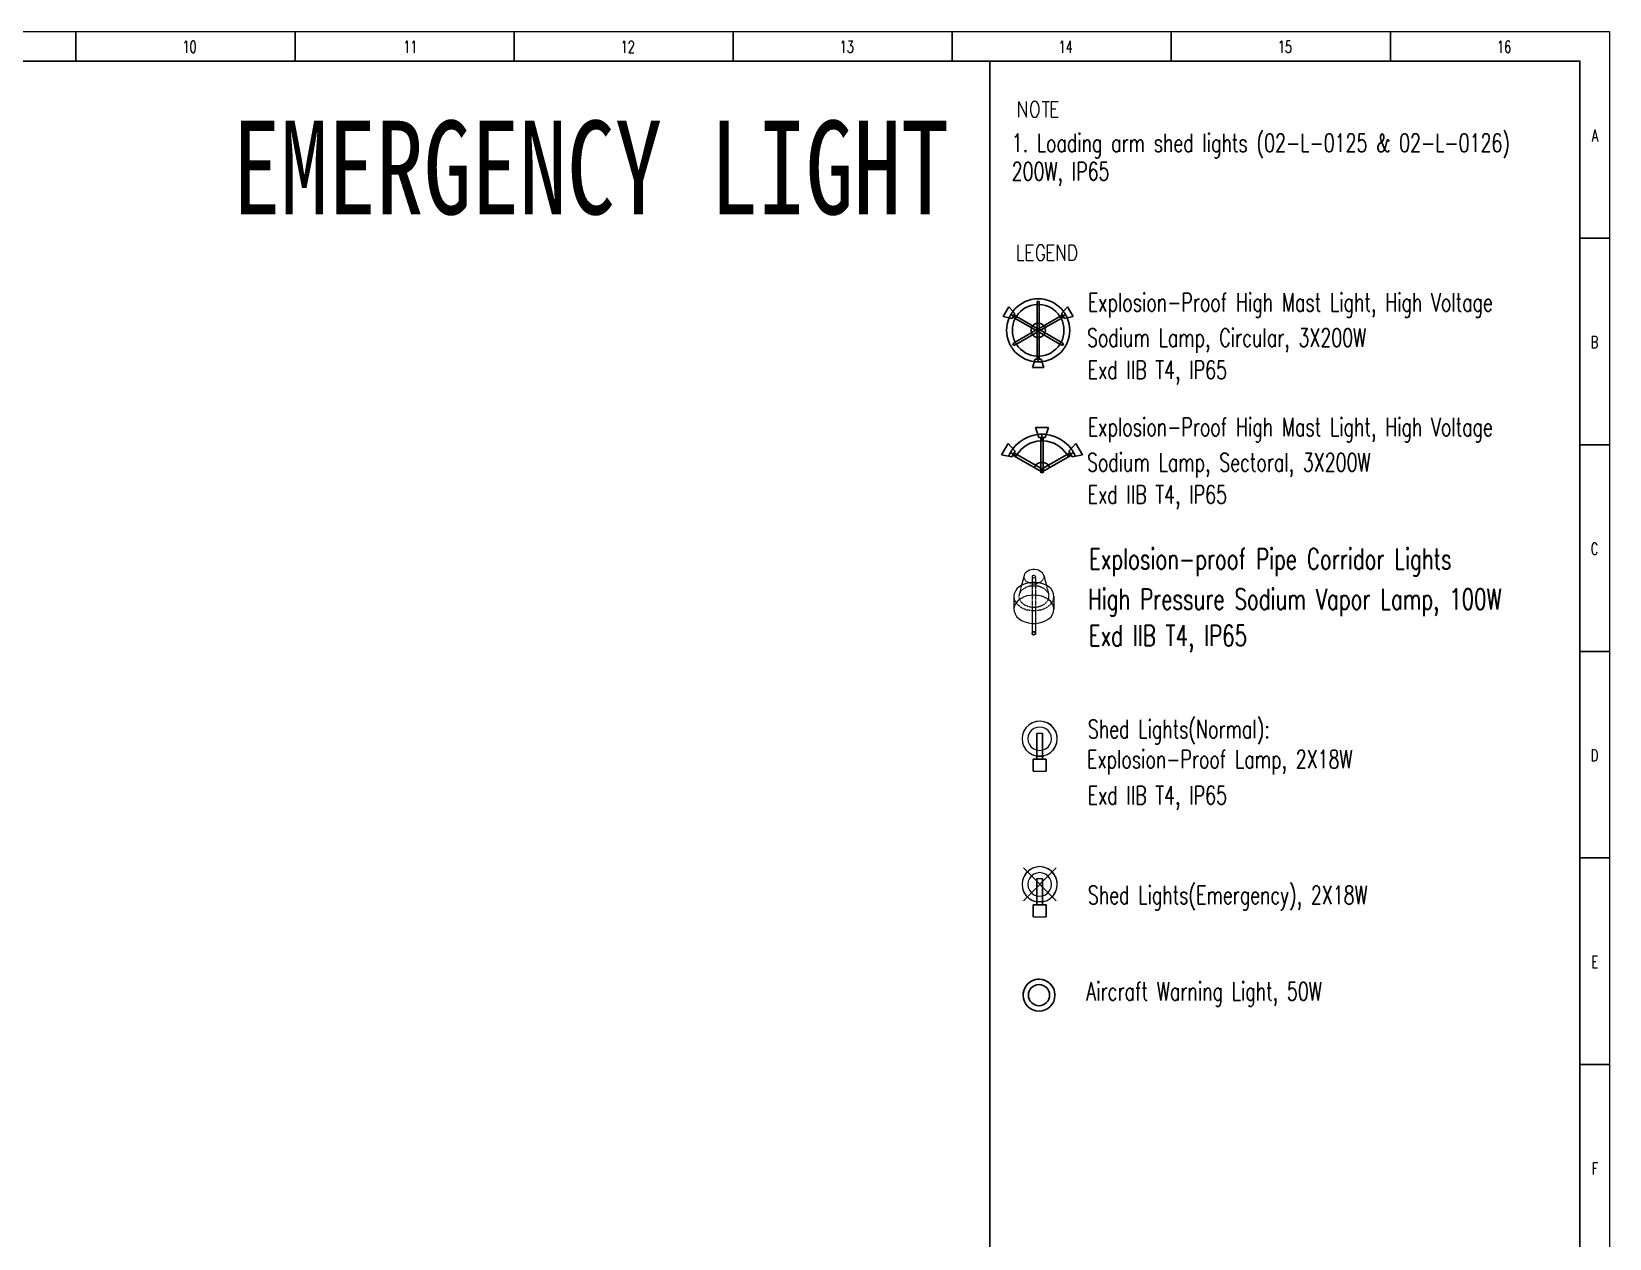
# Model space of a CAD drawing. Header units: millimetres. Extents: x -10610309 to -7681154, y 4147866 to 4574587.
# Drawn here: x -7948563 to -7681154, y 4370126 to 4574587 of the extents above; entities that cross this region are included whole.
import ezdxf
from ezdxf.enums import TextEntityAlignment as Align

# ---------------------------------------------------------------- set-up
doc = ezdxf.new("R2010")
doc.units = ezdxf.units.MM
for name, color, linetype in [('Layer 1', 7, 'Continuous'), ('LGT1', 7, 'Continuous'), ('TEG BORDER', 7, 'Continuous'), ('照明平面设备层', 1, 'Continuous')]:
    doc.layers.add(name, color=color, linetype=linetype)
doc.styles.add('HZTXT', font='simplexs.shx', dxfattribs={"width": 0.7, "bigfont": 'hztxt.shx'})
doc.styles.get("Standard").update_dxf_attribs({"font": 'romanc.SHX', "width": 0.75, "bigfont": 'hztxt.shx'})
doc.styles.add('TEG BORDER', font='txt_qlt.shx', dxfattribs={"width": 0.7, "bigfont": 'hztxt.shx'})

# ---------------------------------------------------------------- blocks, each defined once
blk = doc.blocks.new('TEG BORDER A2')
for p, q in [((334.12, 420), (334.12, 415)), ((371.25, 420), (371.25, 415)), ((408.37, 420), (408.37, 415)), ((445.5, 420), (445.5, 415)), ((482.62, 420), (482.62, 415)), ((519.75, 420), (519.75, 415)), ((556.87, 420), (556.87, 415)), ((594, 385), (589, 385)), ((594, 350), (589, 350)), ((594, 315), (589, 315)), ((594, 280), (589, 280)), ((594, 245), (589, 245))]:
    blk.add_line(p, q)
at = {"linetype": 'Continuous'}
blk.add_line((489, 415), (5, 415), dxfattribs=at)
at = {"color": 5, "lineweight": 15}
blk.add_lwpolyline([(0, 420), (594, 420), (594, 0), (0, 0)], close=True, dxfattribs=at)
blk.add_lwpolyline([(5, 415), (589, 415), (589, 5), (5, 5)], close=True)
at = {"layer": 'TEG BORDER'}
blk.add_line((489, 116), (489, 415), dxfattribs=at)
at = {"char_height": 2, "width": 2, "style": 'TEG BORDER'}
for s, insert, attachment_point in [('\\pi2.2204e-016;10', (352.17, 418.41), 1), ('\\pi0.3;11', (389.3, 418.41), 1), ('\\pi2.2204e-016;12', (426.42, 418.41), 1), ('\\pi2.2204e-016;13', (463.55, 418.41), 1), ('\\pi-0.033333;14', (500.67, 418.41), 1), ('\\pi2.2204e-016;15', (537.8, 418.41), 1), ('\\pi0.033333;16', (574.92, 418.41), 1), ('A', (592.09, 403.39), 3), ('B', (592.09, 368.39), 3), ('C', (592.09, 333.39), 3), ('D', (592.09, 298.39), 3), ('E', (592.09, 263.39), 3), ('F', (592.09, 228.39), 3)]:
    blk.add_mtext(s, dxfattribs=dict(at, insert=insert, attachment_point=attachment_point))

msp = doc.modelspace()

# ---------------------------------------------------------------- linework, layer by layer
at = {"layer": 'Layer 1', "color": 0, "lineweight": 5}
for points in [[(-7781228, 4560063), (-7781228, 4562766), (-7779963, 4560063), (-7779963, 4562766)], [(-7778743, 4562766), (-7778917, 4562635), (-7779091, 4562374), (-7779179, 4562112), (-7779266, 4561720), (-7779266, 4561110), (-7779179, 4560717), (-7779091, 4560456), (-7778917, 4560194), (-7778743, 4560063), (-7778350, 4560063), (-7778176, 4560194), (-7778002, 4560456), (-7777915, 4560717), (-7777828, 4561110), (-7777828, 4561720), (-7777915, 4562112), (-7778002, 4562374), (-7778176, 4562635), (-7778350, 4562766), (-7778743, 4562766)], [(-7777304, 4562766), (-7776040, 4562766)], [(-7776694, 4562766), (-7776694, 4560063)], [(-7775692, 4560063), (-7775692, 4562766), (-7774558, 4562766)], [(-7775692, 4561502), (-7774994, 4561502)], [(-7775692, 4560063), (-7774558, 4560063)], [(-7781438, 4538446), (-7781438, 4535787), (-7780392, 4535787)], [(-7779956, 4535787), (-7779956, 4538446), (-7778779, 4538446)], [(-7776905, 4537793), (-7776992, 4538054), (-7777166, 4538316), (-7777341, 4538446), (-7777733, 4538446), (-7777907, 4538316), (-7778082, 4538054), (-7778169, 4537793), (-7778256, 4537400), (-7778256, 4536790), (-7778169, 4536397), (-7778082, 4536136), (-7777907, 4535918), (-7777733, 4535787), (-7777341, 4535787), (-7777166, 4535918), (-7776992, 4536136), (-7776905, 4536397), (-7776905, 4536790), (-7777341, 4536790)], [(-7776382, 4535787), (-7776382, 4538446), (-7775248, 4538446)], [(-7774681, 4535787), (-7774681, 4538446), (-7773461, 4535787), (-7773461, 4538446)], [(-7772720, 4535787), (-7772720, 4538446), (-7772110, 4538446), (-7771848, 4538316), (-7771674, 4538054), (-7771587, 4537793), (-7771499, 4537400), (-7771499, 4536790), (-7771587, 4536397), (-7771674, 4536136), (-7771848, 4535918), (-7772110, 4535787), (-7772720, 4535787)], [(-7779956, 4537182), (-7779215, 4537182)], [(-7779956, 4535787), (-7778779, 4535787)], [(-7776382, 4537182), (-7775684, 4537182)], [(-7776382, 4535787), (-7775248, 4535787)]]:
    msp.add_lwpolyline(points, dxfattribs=at)
at = {"layer": 'Layer 1', "color": 1, "lineweight": 5}
for points in [[(-7780347, 4482435), (-7780793, 4480751), (-7780843, 4480602)], [(-7780347, 4482435), (-7780397, 4482286)], [(-7780397, 4482236), (-7780347, 4482088)], [(-7777030, 4482435), (-7777129, 4482682), (-7777228, 4482880), (-7777426, 4483029), (-7777673, 4483177), (-7777921, 4483326), (-7778218, 4483376), (-7778515, 4483425), (-7778862, 4483425), (-7779159, 4483376), (-7779456, 4483326), (-7779704, 4483177), (-7779951, 4483029), (-7780149, 4482880), (-7780298, 4482682), (-7780347, 4482435)], [(-7780347, 4481989), (-7780298, 4481890)], [(-7780248, 4481840), (-7780248, 4481742), (-7780199, 4481692)], [(-7778862, 4482385), (-7778911, 4482385), (-7778961, 4482336), (-7778961, 4482286)], [(-7778961, 4482236), (-7778961, 4482138)], [(-7778961, 4482187), (-7778961, 4482138), (-7778911, 4482138), (-7778862, 4482088)], [(-7778961, 4482039), (-7778961, 4481890)], [(-7778961, 4481840), (-7778961, 4481692)], [(-7778664, 4482435), (-7778813, 4482435)], [(-7778813, 4482039), (-7778664, 4482039)], [(-7778515, 4482385), (-7778565, 4482435), (-7778614, 4482435)], [(-7778614, 4482039), (-7778565, 4482039), (-7778515, 4482088)], [(-7778416, 4482236), (-7778416, 4482336), (-7778466, 4482336)], [(-7778466, 4482138), (-7778416, 4482187), (-7778416, 4482236)], [(-7778416, 4482236), (-7778416, 4482138)], [(-7778416, 4482039), (-7778416, 4481890)], [(-7778416, 4481840), (-7778416, 4481692)], [(-7777179, 4481692), (-7777129, 4481791)], [(-7777079, 4481890), (-7777030, 4481989)], [(-7777030, 4482385), (-7777030, 4482435)], [(-7777030, 4482435), (-7776584, 4480751), (-7776535, 4480602)], [(-7777030, 4482088), (-7776980, 4482236)], [(-7776980, 4482236), (-7776980, 4482286)], [(-7775297, 4478721), (-7775297, 4478870), (-7775346, 4479315), (-7775545, 4479761), (-7775792, 4480157), (-7776188, 4480504), (-7776634, 4480801), (-7777179, 4481048), (-7777773, 4481197), (-7778367, 4481246), (-7779010, 4481246), (-7779605, 4481197), (-7780199, 4481048), (-7780744, 4480801), (-7781189, 4480504), (-7781585, 4480157), (-7781833, 4479761), (-7782031, 4479315), (-7782081, 4478870)], [(-7775297, 4476740), (-7775346, 4477186), (-7775545, 4477632), (-7775842, 4478028), (-7776238, 4478374), (-7776733, 4478671), (-7777327, 4478919), (-7777971, 4479067), (-7778614, 4479117), (-7779258, 4479067), (-7779902, 4478968), (-7780447, 4478770), (-7780991, 4478473), (-7781437, 4478127), (-7781734, 4477730), (-7781982, 4477285), (-7782081, 4476839), (-7782031, 4476394), (-7781882, 4475948), (-7781635, 4475502), (-7781239, 4475156), (-7780793, 4474809), (-7780248, 4474561), (-7779605, 4474413), (-7778961, 4474314)], [(-7781140, 4479315), (-7781189, 4479216)], [(-7781189, 4479266), (-7781189, 4479117)], [(-7781090, 4479563), (-7781140, 4479414)], [(-7781090, 4479464), (-7781140, 4479364), (-7781140, 4479315)], [(-7781041, 4479761), (-7781090, 4479612)], [(-7780991, 4479959), (-7781041, 4479810)], [(-7780991, 4479612), (-7781041, 4479513)], [(-7780942, 4480157), (-7780991, 4480008)], [(-7780892, 4480355), (-7780942, 4480206)], [(-7780892, 4479810), (-7780942, 4479711)], [(-7780843, 4480553), (-7780892, 4480404)], [(-7780744, 4479959), (-7780843, 4479860)], [(-7780546, 4480058), (-7780694, 4480008)], [(-7780397, 4480206), (-7780496, 4480108)], [(-7780199, 4480305), (-7780347, 4480256)], [(-7780149, 4481642), (-7780100, 4481543), (-7780050, 4481543)], [(-7780050, 4480404), (-7780149, 4480355)], [(-7780001, 4481494), (-7779902, 4481395)], [(-7779852, 4480454), (-7779951, 4480454)], [(-7779852, 4481345), (-7779704, 4481296)], [(-7779654, 4480553), (-7779753, 4480504)], [(-7779654, 4481246), (-7779605, 4481246), (-7779555, 4481197)], [(-7779456, 4480602), (-7779506, 4480602), (-7779555, 4480553)], [(-7779456, 4481197), (-7779357, 4481147)], [(-7779209, 4480652), (-7779357, 4480602)], [(-7779258, 4481098), (-7779159, 4481098)], [(-7779010, 4480652), (-7779159, 4480652)], [(-7779060, 4481048), (-7778911, 4481048)], [(-7778961, 4481642), (-7778961, 4481494)], [(-7778961, 4481444), (-7778961, 4481296)], [(-7778961, 4481197), (-7778961, 4481098)], [(-7778961, 4480998), (-7778961, 4480850)], [(-7778961, 4480801), (-7778961, 4480652)], [(-7778813, 4480652), (-7778961, 4480652)], [(-7778961, 4480602), (-7778961, 4480454)], [(-7778961, 4480404), (-7778961, 4480256)], [(-7778961, 4480157), (-7778961, 4480058)], [(-7778961, 4479959), (-7778961, 4479810)], [(-7778961, 4479761), (-7778961, 4479612)], [(-7778961, 4479563), (-7778961, 4479414)], [(-7778961, 4479315), (-7778961, 4479216)], [(-7778961, 4479117), (-7778961, 4478968)], [(-7778862, 4481048), (-7778713, 4481048)], [(-7778614, 4480652), (-7778763, 4480652)], [(-7778664, 4481048), (-7778515, 4481048)], [(-7778416, 4480652), (-7778515, 4480652)], [(-7778466, 4481048), (-7778317, 4481048)], [(-7778416, 4481642), (-7778416, 4481494)], [(-7778416, 4481444), (-7778416, 4481296)], [(-7778416, 4481197), (-7778416, 4481098)], [(-7778416, 4480998), (-7778416, 4480850)], [(-7778416, 4480801), (-7778416, 4480652)], [(-7778416, 4480602), (-7778416, 4480454)], [(-7778416, 4480404), (-7778416, 4480256)], [(-7778416, 4480157), (-7778416, 4480058)], [(-7778416, 4479959), (-7778416, 4479810)], [(-7778416, 4479761), (-7778416, 4479612)], [(-7778416, 4479563), (-7778416, 4479414)], [(-7778416, 4479315), (-7778416, 4479216)], [(-7778416, 4479117), (-7778416, 4478968)], [(-7778169, 4480652), (-7778317, 4480652)], [(-7778268, 4481098), (-7778119, 4481098)], [(-7777971, 4480602), (-7778070, 4480602), (-7778119, 4480652)], [(-7778020, 4481147), (-7777921, 4481197)], [(-7777773, 4480553), (-7777921, 4480602)], [(-7777822, 4481197), (-7777723, 4481246)], [(-7777575, 4480504), (-7777624, 4480504), (-7777723, 4480553)], [(-7777673, 4481296), (-7777525, 4481345)], [(-7777376, 4480404), (-7777525, 4480454)], [(-7777476, 4481395), (-7777376, 4481494)], [(-7777327, 4481543), (-7777277, 4481593), (-7777228, 4481642)], [(-7777179, 4480355), (-7777228, 4480355), (-7777327, 4480404)], [(-7777030, 4480206), (-7777129, 4480305)], [(-7776832, 4480108), (-7776980, 4480206)], [(-7776683, 4479959), (-7776782, 4480058)], [(-7776535, 4479810), (-7776535, 4479860), (-7776634, 4479909)], [(-7776535, 4480553), (-7776485, 4480404)], [(-7776485, 4480355), (-7776435, 4480206)], [(-7776435, 4479662), (-7776485, 4479761)], [(-7776435, 4480157), (-7776386, 4480008)], [(-7776386, 4479959), (-7776337, 4479810)], [(-7776287, 4479513), (-7776337, 4479563), (-7776386, 4479612)], [(-7776337, 4479761), (-7776287, 4479612)], [(-7776287, 4479563), (-7776238, 4479414)], [(-7776238, 4479315), (-7776287, 4479414)], [(-7776238, 4479315), (-7776188, 4479216)], [(-7776188, 4479117), (-7776188, 4479216)], [(-7782081, 4478870), (-7782081, 4478721)], [(-7782081, 4478870), (-7782081, 4476740)], [(-7782031, 4478671), (-7782031, 4478523)], [(-7782031, 4478424), (-7781982, 4478325)], [(-7781932, 4478226), (-7781882, 4478127)], [(-7781882, 4478077), (-7781833, 4478028), (-7781784, 4477929)], [(-7781784, 4477879), (-7781685, 4477780)], [(-7781635, 4477730), (-7781585, 4477632), (-7781536, 4477582)], [(-7781486, 4477533), (-7781387, 4477433)], [(-7781338, 4477433), (-7781239, 4477334)], [(-7781239, 4479067), (-7781239, 4478919)], [(-7781239, 4478820), (-7781239, 4478721)], [(-7781189, 4478622), (-7781189, 4478523)], [(-7781189, 4477285), (-7781090, 4477186)], [(-7781140, 4478424), (-7781140, 4478374), (-7781090, 4478325)], [(-7781041, 4478226), (-7780991, 4478127)], [(-7781041, 4477136), (-7780892, 4477087)], [(-7780942, 4478077), (-7780892, 4477978)], [(-7780843, 4477929), (-7780744, 4477830)], [(-7780843, 4477037), (-7780744, 4476988)], [(-7780694, 4477780), (-7780546, 4477681)], [(-7780694, 4476938), (-7780546, 4476889)], [(-7780496, 4477632), (-7780397, 4477533)], [(-7780496, 4476839), (-7780347, 4476790)], [(-7780347, 4477533), (-7780199, 4477433)], [(-7780298, 4476790), (-7780199, 4476740), (-7780149, 4476740)], [(-7780149, 4477433), (-7780050, 4477334)], [(-7780100, 4476691), (-7779951, 4476641)], [(-7779951, 4477334), (-7779852, 4477285)], [(-7779902, 4476641), (-7779753, 4476592)], [(-7779753, 4477236), (-7779654, 4477236)], [(-7779704, 4476592), (-7779605, 4476592), (-7779555, 4476542)], [(-7779555, 4477186), (-7779456, 4477186)], [(-7779506, 4476542), (-7779357, 4476542)], [(-7779357, 4477136), (-7779209, 4477136)], [(-7779258, 4476542), (-7779159, 4476493)], [(-7779159, 4477136), (-7779060, 4477087), (-7779010, 4477087)], [(-7779060, 4476493), (-7778911, 4476493)], [(-7778961, 4478919), (-7778961, 4478770)], [(-7778961, 4478721), (-7778961, 4478572)], [(-7778961, 4478523), (-7778961, 4478374)], [(-7778961, 4478275), (-7778961, 4478176)], [(-7778961, 4478077), (-7778961, 4477929)], [(-7778961, 4477879), (-7778961, 4477730)], [(-7778961, 4477681), (-7778961, 4477533)], [(-7778961, 4477483), (-7778961, 4477334)], [(-7778961, 4477236), (-7778961, 4477087)], [(-7778961, 4477087), (-7778813, 4477087)], [(-7778961, 4477037), (-7778961, 4476889)], [(-7778961, 4476839), (-7778961, 4472878)], [(-7778862, 4476493), (-7778713, 4476493)], [(-7778763, 4477087), (-7778614, 4477087)], [(-7778664, 4476493), (-7778515, 4476493)], [(-7778515, 4477087), (-7778416, 4477087)], [(-7778466, 4476493), (-7778317, 4476493)], [(-7778416, 4478919), (-7778416, 4478770)], [(-7778416, 4478721), (-7778416, 4478572)], [(-7778416, 4478523), (-7778416, 4478374)], [(-7778416, 4478275), (-7778416, 4478176)], [(-7778416, 4478077), (-7778416, 4477929)], [(-7778416, 4477879), (-7778416, 4477730)], [(-7778416, 4477681), (-7778416, 4477533)], [(-7778416, 4477483), (-7778416, 4477334)], [(-7778416, 4477236), (-7778416, 4477087)], [(-7778416, 4477037), (-7778416, 4476889)], [(-7778416, 4476839), (-7778416, 4472878)], [(-7778416, 4474314), (-7777773, 4474413), (-7777179, 4474561), (-7776683, 4474809), (-7776188, 4475106), (-7775792, 4475453), (-7775545, 4475849), (-7775346, 4476295), (-7775297, 4476740)], [(-7778317, 4477087), (-7778169, 4477136)], [(-7778218, 4476493), (-7778119, 4476542)], [(-7778119, 4477136), (-7777971, 4477136)], [(-7778020, 4476542), (-7777872, 4476542)], [(-7777921, 4477186), (-7777773, 4477186)], [(-7777822, 4476542), (-7777773, 4476592), (-7777673, 4476592)], [(-7777723, 4477236), (-7777575, 4477236)], [(-7777624, 4476592), (-7777476, 4476641)], [(-7777525, 4477285), (-7777376, 4477334)], [(-7777426, 4476641), (-7777277, 4476691)], [(-7777327, 4477384), (-7777228, 4477433), (-7777179, 4477433)], [(-7777228, 4476740), (-7777179, 4476740), (-7777079, 4476790)], [(-7777129, 4477433), (-7777030, 4477533)], [(-7777030, 4476790), (-7776881, 4476839)], [(-7776980, 4477582), (-7776832, 4477632)], [(-7776832, 4476889), (-7776683, 4476938)], [(-7776782, 4477681), (-7776683, 4477780)], [(-7776634, 4477830), (-7776535, 4477929)], [(-7776634, 4476988), (-7776535, 4477037)], [(-7776485, 4477978), (-7776435, 4478077)], [(-7776485, 4477087), (-7776337, 4477136)], [(-7776386, 4478127), (-7776337, 4478226), (-7776287, 4478275)], [(-7776287, 4478325), (-7776238, 4478473)], [(-7776287, 4477186), (-7776188, 4477285)], [(-7776139, 4478870), (-7776188, 4479018)], [(-7776188, 4478721), (-7776139, 4478870)], [(-7776188, 4478523), (-7776188, 4478671)], [(-7776139, 4477334), (-7776039, 4477433)], [(-7775990, 4477433), (-7775891, 4477533)], [(-7775842, 4477582), (-7775792, 4477632), (-7775742, 4477730)], [(-7775693, 4477780), (-7775594, 4477879)], [(-7775594, 4477929), (-7775545, 4478028), (-7775495, 4478077)], [(-7775495, 4478127), (-7775445, 4478226)], [(-7775396, 4478325), (-7775346, 4478424)], [(-7775346, 4478523), (-7775346, 4478671)], [(-7775297, 4478870), (-7775297, 4476740)], [(-7778961, 4474314), (-7778813, 4474314)], [(-7778763, 4474314), (-7778614, 4474314)], [(-7778565, 4474314), (-7778416, 4474314)], [(-7779010, 4472730), (-7779060, 4472680), (-7779060, 4472630)], [(-7779010, 4472730), (-7779060, 4472680), (-7779060, 4472630)], [(-7779060, 4472630), (-7779060, 4472581), (-7779010, 4472581)], [(-7779060, 4472630), (-7779060, 4472581), (-7779010, 4472581)], [(-7778862, 4472828), (-7778961, 4472828), (-7778961, 4472779)], [(-7778862, 4472828), (-7778961, 4472828), (-7778961, 4472779)], [(-7778862, 4472779), (-7778911, 4472779), (-7778961, 4472730), (-7778961, 4472680)], [(-7778961, 4472779), (-7778961, 4472630)], [(-7778961, 4472581), (-7778961, 4472531), (-7778911, 4472531), (-7778862, 4472482)], [(-7778961, 4472482), (-7778911, 4472432), (-7778862, 4472432)], [(-7778961, 4472482), (-7778911, 4472432), (-7778862, 4472432)], [(-7778664, 4472878), (-7778813, 4472878)], [(-7778664, 4472878), (-7778813, 4472878)], [(-7778664, 4472828), (-7778813, 4472828)], [(-7778813, 4472482), (-7778763, 4472432), (-7778664, 4472432)], [(-7778813, 4472383), (-7778664, 4472383)], [(-7778813, 4472383), (-7778664, 4472383)], [(-7778466, 4472828), (-7778515, 4472878), (-7778614, 4472878)], [(-7778466, 4472828), (-7778515, 4472878), (-7778614, 4472878)], [(-7778515, 4472779), (-7778565, 4472828), (-7778614, 4472828)], [(-7778614, 4472432), (-7778565, 4472432), (-7778515, 4472482)], [(-7778614, 4472383), (-7778565, 4472383), (-7778515, 4472432), (-7778466, 4472432)], [(-7778614, 4472383), (-7778565, 4472383), (-7778515, 4472432), (-7778466, 4472432)], [(-7778416, 4472630), (-7778416, 4472730), (-7778466, 4472730)], [(-7778466, 4472531), (-7778416, 4472581), (-7778416, 4472630)], [(-7778317, 4472680), (-7778367, 4472730), (-7778416, 4472779)], [(-7778416, 4472779), (-7778416, 4472630)], [(-7778317, 4472680), (-7778367, 4472730), (-7778416, 4472779)], [(-7778416, 4472482), (-7778367, 4472531), (-7778367, 4472581), (-7778317, 4472581)], [(-7778416, 4472482), (-7778367, 4472531), (-7778367, 4472581), (-7778317, 4472581)], [(-7774725, 4454576), (-7774769, 4455274), (-7774943, 4455927), (-7775292, 4456494), (-7775728, 4457017), (-7776295, 4457410), (-7776948, 4457671), (-7777602, 4457758), (-7778300, 4457715), (-7778954, 4457497), (-7779520, 4457148), (-7780000, 4456668), (-7780392, 4456102), (-7780610, 4455448), (-7780697, 4454794)], [(-7774725, 4454794), (-7774812, 4455448), (-7775030, 4456058), (-7775379, 4456625), (-7775859, 4457104), (-7776425, 4457453), (-7777036, 4457671), (-7777733, 4457758), (-7778387, 4457671), (-7778997, 4457453), (-7779564, 4457104), (-7780043, 4456625), (-7780392, 4456058), (-7780610, 4455448), (-7780697, 4454794), (-7780610, 4454097), (-7780392, 4453486), (-7780043, 4452919), (-7779564, 4452440), (-7778997, 4452091), (-7778387, 4451873), (-7777733, 4451786), (-7777036, 4451873), (-7776425, 4452091), (-7775859, 4452440), (-7775379, 4452919), (-7775030, 4453486), (-7774812, 4454097), (-7774725, 4454794)], [(-7775728, 4454794), (-7775771, 4455274), (-7775989, 4455797), (-7776295, 4456189), (-7776730, 4456494), (-7777210, 4456712), (-7777733, 4456756), (-7778213, 4456712), (-7778692, 4456494), (-7779128, 4456189), (-7779433, 4455797), (-7779651, 4455274), (-7779695, 4454794), (-7779651, 4454271), (-7779433, 4453791), (-7779128, 4453355), (-7778692, 4453050), (-7778213, 4452876), (-7777733, 4452789), (-7777210, 4452876), (-7776730, 4453050), (-7776295, 4453355), (-7775989, 4453791), (-7775771, 4454271), (-7775728, 4454794)], [(-7778213, 4455753), (-7778213, 4451307)], [(-7777210, 4451307), (-7778213, 4451307), (-7778213, 4455753)], [(-7777210, 4451307), (-7777210, 4455753), (-7777210, 4451612), (-7777210, 4451307), (-7778213, 4451307)], [(-7778213, 4455753), (-7777210, 4455753)], [(-7778213, 4455753), (-7777210, 4455753)], [(-7780697, 4454794), (-7780610, 4454097), (-7780392, 4453443), (-7780000, 4452832), (-7779477, 4452397), (-7778866, 4452048), (-7778213, 4451830)], [(-7776992, 4451873), (-7776425, 4452091), (-7775859, 4452440), (-7775423, 4452876), (-7775074, 4453399), (-7774856, 4453966), (-7774725, 4454576)], [(-7778823, 4449301), (-7778823, 4451307), (-7776600, 4451307), (-7776600, 4449301)], [(-7778823, 4451307), (-7778823, 4449301)], [(-7776600, 4451307), (-7778823, 4451307)], [(-7776992, 4451873), (-7777210, 4451830), (-7778213, 4451830)], [(-7776600, 4449301), (-7776600, 4451307)], [(-7778823, 4449301), (-7776600, 4449301)], [(-7778823, 4449301), (-7776600, 4449301)], [(-7774725, 4429888), (-7774769, 4430585), (-7774943, 4431239), (-7775292, 4431850), (-7775728, 4432329), (-7776295, 4432721), (-7776948, 4432983), (-7777602, 4433113), (-7778300, 4433027), (-7778954, 4432852), (-7779520, 4432460), (-7780000, 4432024), (-7780392, 4431414), (-7780610, 4430803), (-7780697, 4430106)], [(-7774725, 4430106), (-7774812, 4430760), (-7775030, 4431414), (-7775379, 4431980), (-7775859, 4432460), (-7776425, 4432808), (-7777036, 4433027), (-7777733, 4433113), (-7778387, 4433027), (-7778997, 4432808), (-7779564, 4432460), (-7780043, 4431980), (-7780392, 4431414), (-7780610, 4430760), (-7780697, 4430106), (-7780610, 4429452), (-7780392, 4428798), (-7780043, 4428231), (-7779564, 4427752), (-7778997, 4427403), (-7778387, 4427185), (-7777733, 4427142), (-7777036, 4427185), (-7776425, 4427403), (-7775859, 4427752), (-7775379, 4428231), (-7775030, 4428798), (-7774812, 4429452), (-7774725, 4430106)], [(-7780479, 4427316), (-7774943, 4432896)], [(-7780479, 4432896), (-7774943, 4427316)], [(-7775728, 4430106), (-7775771, 4430629), (-7775989, 4431108), (-7776295, 4431501), (-7776730, 4431850), (-7777210, 4432024), (-7777733, 4432111), (-7778213, 4432024), (-7778692, 4431850), (-7779128, 4431501), (-7779433, 4431108), (-7779651, 4430629), (-7779695, 4430106), (-7779651, 4429583), (-7779433, 4429103), (-7779128, 4428711), (-7778692, 4428362), (-7778213, 4428188), (-7777733, 4428101), (-7777210, 4428188), (-7776730, 4428362), (-7776295, 4428711), (-7775989, 4429103), (-7775771, 4429583), (-7775728, 4430106)], [(-7778213, 4431108), (-7778213, 4426618)], [(-7777210, 4426618), (-7778213, 4426618), (-7778213, 4431108)], [(-7777210, 4426618), (-7777210, 4431108), (-7777210, 4426923), (-7777210, 4426618), (-7778213, 4426618)], [(-7778213, 4431108), (-7777210, 4431108)], [(-7778213, 4431108), (-7777210, 4431108)], [(-7780697, 4430106), (-7780610, 4429408), (-7780392, 4428754), (-7780000, 4428188), (-7779477, 4427708), (-7778866, 4427359), (-7778213, 4427142)], [(-7776992, 4427229), (-7776425, 4427403), (-7775859, 4427752), (-7775423, 4428188), (-7775074, 4428711), (-7774856, 4429278), (-7774725, 4429888)], [(-7778823, 4424613), (-7778823, 4426618), (-7776600, 4426618), (-7776600, 4424613)], [(-7778823, 4426618), (-7778823, 4424613)], [(-7776600, 4426618), (-7778823, 4426618)], [(-7776992, 4427229), (-7777210, 4427142), (-7778213, 4427142)], [(-7776600, 4424613), (-7776600, 4426618)], [(-7778823, 4424613), (-7776600, 4424613)], [(-7778823, 4424613), (-7776600, 4424613)]]:
    msp.add_lwpolyline(points, dxfattribs=at)
at = {"layer": '照明平面设备层', "color": 1, "linetype": 'Continuous'}
for p, q in [((-7783927, 4526290), (-7782955, 4527974)), ((-7782955, 4527974), (-7783927, 4526290)), ((-7782955, 4527974), (-7783927, 4526290)), ((-7783927, 4526290), (-7782955, 4527974)), ((-7782955, 4527974), (-7781935, 4526824)), ((-7782955, 4527974), (-7781935, 4526824)), ((-7781935, 4526824), (-7782955, 4527974)), ((-7782955, 4527974), (-7781935, 4526824)), ((-7777775, 4528833), (-7778163, 4528833)), ((-7778163, 4528833), (-7777969, 4528833)), ((-7777775, 4528833), (-7778163, 4528833)), ((-7778163, 4528833), (-7777969, 4528833)), ((-7778163, 4528833), (-7778163, 4528343)), ((-7778163, 4528343), (-7778163, 4524310)), ((-7777969, 4528833), (-7777775, 4528833)), ((-7777969, 4528833), (-7777775, 4528833)), ((-7777775, 4528833), (-7777775, 4528343)), ((-7777775, 4528343), (-7777775, 4524310)), ((-7772983, 4527974), (-7774003, 4526824)), ((-7772983, 4527974), (-7774003, 4526824)), ((-7774003, 4526824), (-7772983, 4527974)), ((-7774003, 4526824), (-7772983, 4527974)), ((-7772983, 4527974), (-7772011, 4526290)), ((-7772011, 4526290), (-7772983, 4527974)), ((-7772011, 4526290), (-7772983, 4527974)), ((-7772983, 4527974), (-7772011, 4526290)), ((-7783927, 4526290), (-7782421, 4525982)), ((-7783927, 4526290), (-7782421, 4525982)), ((-7782421, 4525982), (-7783927, 4526290)), ((-7782421, 4525982), (-7783927, 4526290)), ((-7782178, 4526403), (-7782599, 4526646)), ((-7782599, 4526646), (-7782178, 4526403)), ((-7782178, 4526403), (-7782599, 4526646)), ((-7782599, 4526646), (-7782178, 4526403)), ((-7782421, 4525982), (-7781935, 4526824)), ((-7781935, 4526824), (-7782421, 4525982)), ((-7781935, 4526824), (-7782421, 4525982)), ((-7782421, 4525982), (-7781935, 4526824)), ((-7782081, 4526571), (-7782275, 4526235)), ((-7782081, 4526571), (-7782275, 4526235)), ((-7782275, 4526235), (-7781850, 4525990)), ((-7782178, 4526403), (-7781757, 4526160)), ((-7781792, 4526180), (-7782178, 4526403)), ((-7782178, 4526403), (-7781757, 4526160)), ((-7781792, 4526180), (-7782178, 4526403)), ((-7782081, 4526571), (-7781656, 4526326)), ((-7781850, 4525990), (-7778358, 4523973)), ((-7781757, 4526160), (-7781792, 4526180)), ((-7781757, 4526160), (-7781792, 4526180)), ((-7781656, 4526326), (-7778163, 4524310)), ((-7774282, 4526326), (-7777775, 4524310)), ((-7774088, 4525990), (-7777580, 4523973)), ((-7773857, 4526571), (-7774282, 4526326)), ((-7773760, 4526403), (-7774181, 4526160)), ((-7773760, 4526403), (-7774181, 4526160)), ((-7774181, 4526160), (-7774146, 4526180)), ((-7774181, 4526160), (-7774146, 4526180)), ((-7774146, 4526180), (-7773760, 4526403)), ((-7774146, 4526180), (-7773760, 4526403)), ((-7773663, 4526235), (-7774088, 4525990)), ((-7773517, 4525982), (-7774003, 4526824)), ((-7774003, 4526824), (-7773517, 4525982)), ((-7774003, 4526824), (-7773517, 4525982)), ((-7773517, 4525982), (-7774003, 4526824)), ((-7773857, 4526571), (-7773663, 4526235)), ((-7773857, 4526571), (-7773663, 4526235)), ((-7773760, 4526403), (-7773339, 4526646)), ((-7773339, 4526646), (-7773760, 4526403)), ((-7773760, 4526403), (-7773339, 4526646)), ((-7773339, 4526646), (-7773760, 4526403)), ((-7772011, 4526290), (-7773517, 4525982)), ((-7772011, 4526290), (-7773517, 4525982)), ((-7773517, 4525982), (-7772011, 4526290)), ((-7772011, 4526290), (-7773517, 4525982)), ((-7782275, 4521711), (-7781850, 4521957)), ((-7781850, 4521957), (-7778358, 4523973)), ((-7781656, 4521620), (-7778163, 4523636)), ((-7778358, 4523973), (-7778066, 4524141)), ((-7778358, 4523973), (-7778066, 4523805)), ((-7778163, 4524310), (-7777872, 4524141)), ((-7778163, 4524310), (-7778163, 4523973)), ((-7777775, 4523973), (-7778163, 4523973)), ((-7778163, 4523973), (-7777969, 4523973)), ((-7777969, 4523973), (-7778163, 4523973)), ((-7778163, 4523973), (-7777775, 4523973)), ((-7778163, 4523636), (-7778163, 4523973)), ((-7778163, 4523636), (-7777872, 4523805)), ((-7778163, 4519603), (-7778163, 4523636)), ((-7777775, 4524310), (-7778066, 4524141)), ((-7777969, 4523973), (-7778066, 4524141)), ((-7778066, 4524141), (-7777872, 4523805)), ((-7777872, 4523805), (-7778066, 4524141)), ((-7778066, 4524141), (-7777969, 4523973)), ((-7778066, 4523805), (-7777872, 4524141)), ((-7777872, 4524141), (-7778066, 4523805)), ((-7777969, 4523973), (-7778066, 4523805)), ((-7778066, 4523805), (-7777969, 4523973)), ((-7777775, 4523636), (-7778066, 4523805)), ((-7777872, 4524141), (-7777969, 4523973)), ((-7777969, 4523973), (-7777872, 4524141)), ((-7777872, 4523805), (-7777969, 4523973)), ((-7777969, 4523973), (-7777872, 4523805)), ((-7777969, 4523973), (-7777775, 4523973)), ((-7777775, 4523973), (-7777969, 4523973)), ((-7777580, 4523973), (-7777872, 4524141)), ((-7777580, 4523973), (-7777872, 4523805)), ((-7777775, 4524310), (-7777775, 4523973)), ((-7777775, 4523636), (-7777775, 4523973)), ((-7777775, 4519603), (-7777775, 4523636)), ((-7774282, 4521620), (-7777775, 4523636)), ((-7774088, 4521957), (-7777580, 4523973)), ((-7773663, 4521711), (-7774088, 4521957)), ((-7782081, 4521375), (-7782275, 4521711)), ((-7782081, 4521375), (-7782275, 4521711)), ((-7782081, 4521375), (-7781656, 4521620)), ((-7778163, 4519113), (-7778163, 4519603)), ((-7777969, 4519559), (-7777969, 4519599)), ((-7777969, 4519599), (-7777969, 4518627)), ((-7777969, 4519559), (-7777969, 4519599)), ((-7777969, 4519599), (-7777969, 4518627)), ((-7777969, 4519113), (-7777969, 4519559)), ((-7777969, 4519113), (-7777969, 4519559)), ((-7777775, 4519113), (-7777775, 4519603)), ((-7773857, 4521375), (-7774282, 4521620)), ((-7773663, 4521711), (-7773857, 4521375)), ((-7773663, 4521711), (-7773857, 4521375)), ((-7778455, 4519113), (-7778941, 4517655)), ((-7778941, 4517655), (-7778455, 4519113)), ((-7778941, 4517655), (-7778455, 4519113)), ((-7778941, 4517655), (-7778455, 4519113)), ((-7776997, 4517655), (-7778941, 4517655)), ((-7778941, 4517655), (-7776997, 4517655)), ((-7778941, 4517655), (-7776997, 4517655)), ((-7776997, 4517655), (-7778941, 4517655)), ((-7777483, 4519113), (-7778455, 4519113)), ((-7778455, 4519113), (-7777483, 4519113)), ((-7778455, 4519113), (-7777483, 4519113)), ((-7777483, 4519113), (-7778455, 4519113)), ((-7777775, 4519113), (-7778163, 4519113)), ((-7777775, 4519113), (-7778163, 4519113)), ((-7777969, 4518627), (-7777969, 4519113)), ((-7777969, 4518627), (-7777969, 4519113)), ((-7776997, 4517655), (-7777483, 4519113)), ((-7776997, 4517655), (-7777483, 4519113)), ((-7777483, 4519113), (-7776997, 4517655)), ((-7777483, 4519113), (-7776997, 4517655)), ((-7777881, 4505805), (-7778441, 4507485)), ((-7778441, 4507485), (-7777881, 4505805)), ((-7778441, 4507485), (-7777881, 4505805)), ((-7778441, 4507485), (-7777881, 4505805)), ((-7776201, 4507485), (-7778441, 4507485)), ((-7778441, 4507485), (-7776201, 4507485)), ((-7778441, 4507485), (-7776201, 4507485)), ((-7776201, 4507485), (-7778441, 4507485)), ((-7777321, 4506365), (-7777321, 4505805)), ((-7777321, 4505245), (-7777321, 4506365)), ((-7777321, 4506365), (-7777321, 4505805)), ((-7777321, 4505245), (-7777321, 4506365)), ((-7776201, 4507485), (-7776761, 4505805)), ((-7776201, 4507485), (-7776761, 4505805)), ((-7776761, 4505805), (-7776201, 4507485)), ((-7776761, 4505805), (-7776201, 4507485)), ((-7784185, 4502875), (-7783065, 4504815)), ((-7783065, 4504815), (-7784185, 4502875)), ((-7783065, 4504815), (-7784185, 4502875)), ((-7784185, 4502875), (-7783065, 4504815)), ((-7783065, 4504815), (-7781890, 4503490)), ((-7783065, 4504815), (-7781890, 4503490)), ((-7781890, 4503490), (-7783065, 4504815)), ((-7783065, 4504815), (-7781890, 4503490)), ((-7782170, 4503005), (-7782655, 4503285)), ((-7782655, 4503285), (-7782170, 4503005)), ((-7782170, 4503005), (-7782655, 4503285)), ((-7782655, 4503285), (-7782170, 4503005)), ((-7782450, 4502520), (-7781890, 4503490)), ((-7781890, 4503490), (-7782450, 4502520)), ((-7781890, 4503490), (-7782450, 4502520)), ((-7782450, 4502520), (-7781890, 4503490)), ((-7782058, 4503199), (-7782282, 4502811)), ((-7782058, 4503199), (-7782282, 4502811)), ((-7782058, 4503199), (-7781569, 4502916)), ((-7776761, 4505805), (-7777881, 4505805)), ((-7777881, 4505805), (-7776761, 4505805)), ((-7777881, 4505805), (-7776761, 4505805)), ((-7776761, 4505805), (-7777881, 4505805)), ((-7777097, 4505805), (-7777545, 4505805)), ((-7777545, 4505805), (-7777321, 4505805)), ((-7777097, 4505805), (-7777545, 4505805)), ((-7777545, 4505805), (-7777321, 4505805)), ((-7777545, 4505805), (-7777545, 4505240)), ((-7777545, 4505240), (-7777545, 4500593)), ((-7777321, 4505805), (-7777097, 4505805)), ((-7777321, 4505805), (-7777097, 4505805)), ((-7777097, 4505805), (-7777097, 4505240)), ((-7777097, 4505240), (-7777097, 4500593)), ((-7772583, 4503199), (-7773072, 4502916)), ((-7771576, 4504815), (-7772751, 4503490)), ((-7771576, 4504815), (-7772751, 4503490)), ((-7772751, 4503490), (-7771576, 4504815)), ((-7772751, 4503490), (-7771576, 4504815)), ((-7772191, 4502520), (-7772751, 4503490)), ((-7772751, 4503490), (-7772191, 4502520)), ((-7772751, 4503490), (-7772191, 4502520)), ((-7772191, 4502520), (-7772751, 4503490)), ((-7772583, 4503199), (-7772359, 4502811)), ((-7772583, 4503199), (-7772359, 4502811)), ((-7772471, 4503005), (-7771986, 4503285)), ((-7771986, 4503285), (-7772471, 4503005)), ((-7772471, 4503005), (-7771986, 4503285)), ((-7771986, 4503285), (-7772471, 4503005)), ((-7771576, 4504815), (-7770456, 4502875)), ((-7770456, 4502875), (-7771576, 4504815)), ((-7770456, 4502875), (-7771576, 4504815)), ((-7771576, 4504815), (-7770456, 4502875)), ((-7784185, 4502875), (-7782450, 4502520)), ((-7784185, 4502875), (-7782450, 4502520)), ((-7782450, 4502520), (-7784185, 4502875)), ((-7782450, 4502520), (-7784185, 4502875)), ((-7782282, 4502811), (-7781793, 4502528)), ((-7782170, 4503005), (-7781685, 4502725)), ((-7781726, 4502748), (-7782170, 4503005)), ((-7782170, 4503005), (-7781685, 4502725)), ((-7781726, 4502748), (-7782170, 4503005)), ((-7781793, 4502528), (-7777769, 4500205)), ((-7781685, 4502725), (-7781726, 4502748)), ((-7781685, 4502725), (-7781726, 4502748)), ((-7781569, 4502916), (-7777545, 4500593)), ((-7777545, 4500593), (-7777209, 4500399)), ((-7777545, 4500593), (-7777545, 4500205)), ((-7777097, 4500593), (-7777433, 4500399)), ((-7773072, 4502916), (-7777097, 4500593)), ((-7777097, 4500593), (-7777097, 4500205)), ((-7772848, 4502528), (-7776873, 4500205)), ((-7772471, 4503005), (-7772956, 4502725)), ((-7772471, 4503005), (-7772956, 4502725)), ((-7772956, 4502725), (-7772915, 4502748)), ((-7772956, 4502725), (-7772915, 4502748)), ((-7772915, 4502748), (-7772471, 4503005)), ((-7772915, 4502748), (-7772471, 4503005)), ((-7772359, 4502811), (-7772848, 4502528)), ((-7770456, 4502875), (-7772191, 4502520)), ((-7770456, 4502875), (-7772191, 4502520)), ((-7772191, 4502520), (-7770456, 4502875)), ((-7770456, 4502875), (-7772191, 4502520)), ((-7777769, 4500205), (-7777433, 4500399)), ((-7777769, 4500205), (-7777433, 4500011)), ((-7777097, 4500205), (-7777545, 4500205)), ((-7777545, 4500205), (-7777321, 4500205)), ((-7777321, 4500205), (-7777545, 4500205)), ((-7777545, 4500205), (-7777097, 4500205)), ((-7777545, 4499817), (-7777545, 4500205)), ((-7777545, 4499817), (-7777209, 4500011)), ((-7777321, 4500205), (-7777433, 4500399)), ((-7777433, 4500399), (-7777209, 4500011)), ((-7777209, 4500011), (-7777433, 4500399)), ((-7777433, 4500399), (-7777321, 4500205)), ((-7777433, 4500011), (-7777209, 4500399)), ((-7777209, 4500399), (-7777433, 4500011)), ((-7777321, 4500205), (-7777433, 4500011)), ((-7777433, 4500011), (-7777321, 4500205)), ((-7777097, 4499817), (-7777433, 4500011)), ((-7777209, 4500399), (-7777321, 4500205)), ((-7777321, 4500205), (-7777209, 4500399)), ((-7777209, 4500011), (-7777321, 4500205)), ((-7777321, 4500205), (-7777209, 4500011)), ((-7777321, 4500205), (-7777097, 4500205)), ((-7777097, 4500205), (-7777321, 4500205)), ((-7776873, 4500205), (-7777209, 4500399)), ((-7776873, 4500205), (-7777209, 4500011)), ((-7777097, 4499817), (-7777097, 4500205))]:
    msp.add_line(p, q, dxfattribs=at)
for centre, radius in [((-7777969, 4523973), 243), ((-7777969, 4523973), 243), ((-7777321, 4500205), 280), ((-7777321, 4500205), 280), ((-7777820, 4411343), 2698), ((-7777820, 4411343), 1799)]:
    msp.add_circle(centre, radius, dxfattribs=at)
for centre, radius, start, end in [((-7777969, 4523973), 5346, 96.86074, 143.17429), ((-7777969, 4523973), 4374, 92.54732, 147.45268), ((-7777969, 4523973), 5346, 90, 96.86074), ((-7777969, 4523973), 4374, 90, 92.54732), ((-7777969, 4523973), 5346, 83.18043, 90), ((-7777969, 4523973), 4374, 87.45268, 90), ((-7777969, 4523973), 4374, 32.54732, 87.45268), ((-7777969, 4523973), 5346, 36.82571, 83.18043), ((-7777969, 4523973), 5346, 156.82571, 203.17429), ((-7777969, 4523973), 5346, 150, 156.82571), ((-7777969, 4523973), 5346, 143.17429, 150), ((-7777969, 4523973), 4374, 152.54732, 207.45268), ((-7777969, 4523973), 4374, 150, 152.54732), ((-7777969, 4523973), 4374, 147.45268, 150), ((-7777969, 4523973), 1215, 140.7931, 159.2069), ((-7777969, 4523973), 1215, 140.7931, 159.2069), ((-7777969, 4523973), 1215, 99.2069, 140.7931), ((-7777969, 4523973), 1215, 99.2069, 140.7931), ((-7777969, 4523973), 1215, 80.7931, 99.2069), ((-7777969, 4523973), 1215, 80.7931, 99.2069), ((-7777969, 4523973), 1215, 39.2069, 80.7931), ((-7777969, 4523973), 1215, 39.2069, 80.7931), ((-7777969, 4523973), 1215, 20.7931, 39.2069), ((-7777969, 4523973), 1215, 20.7931, 39.2069), ((-7777969, 4523973), 4374, 30, 32.54732), ((-7777969, 4523973), 4374, 27.45268, 30), ((-7777969, 4523973), 4374, 332.54732, 27.45268), ((-7777969, 4523973), 5346, 30, 36.82571), ((-7777969, 4523973), 5346, 23.17429, 30), ((-7777969, 4523973), 5346, 336.82571, 23.17429), ((-7777969, 4523973), 4374, 207.45268, 210), ((-7777969, 4523973), 1215, 159.2069, 200.7931), ((-7777969, 4523973), 1215, 159.2069, 200.7931), ((-7777969, 4523973), 1215, 200.7931, 219.2069), ((-7777969, 4523973), 1215, 200.7931, 219.2069), ((-7777969, 4523973), 1215, 219.2069, 260.7931), ((-7777969, 4523973), 1215, 219.2069, 260.7931), ((-7777969, 4523973), 1215, 260.7931, 270), ((-7777969, 4523973), 1215, 260.7931, 279.2069), ((-7777969, 4523973), 1215, 270, 279.2069), ((-7777969, 4523973), 1215, 279.2069, 320.7931), ((-7777969, 4523973), 1215, 279.2069, 320.7931), ((-7777969, 4523973), 1215, 320.7931, 339.2069), ((-7777969, 4523973), 1215, 320.7931, 339.2069), ((-7777969, 4523973), 1215, 339.2069, 20.7931), ((-7777969, 4523973), 1215, 0, 20.7931), ((-7777969, 4523973), 1215, 339.2069, 0), ((-7777969, 4523973), 4374, 330, 332.54732), ((-7777969, 4523973), 5346, 203.17429, 210), ((-7777969, 4523973), 5346, 210, 216.82571), ((-7777969, 4523973), 5346, 216.82571, 263.17429), ((-7777969, 4523973), 4374, 210, 212.54732), ((-7777969, 4523973), 4374, 212.54732, 267.45268), ((-7777969, 4523973), 4374, 267.45268, 270), ((-7777969, 4523973), 4374, 270, 272.54732), ((-7777969, 4523973), 4374, 272.54732, 327.45268), ((-7777969, 4523973), 5346, 276.82571, 323.17429), ((-7777969, 4523973), 4374, 327.45268, 330), ((-7777969, 4523973), 5346, 323.17429, 330), ((-7777969, 4523973), 5346, 330, 336.82571), ((-7777969, 4523973), 5346, 263.17429, 270), ((-7777969, 4523973), 5346, 270, 276.82571), ((-7777321, 4500205), 6160, 96.86074, 143.17429), ((-7777321, 4500205), 6160, 90, 96.86074), ((-7777321, 4500205), 6160, 83.18043, 90), ((-7777321, 4500205), 6160, 36.82571, 83.18043), ((-7777321, 4500205), 6160, 150, 156.82571), ((-7777321, 4500205), 6160, 143.17429, 150), ((-7777321, 4500205), 5040, 92.54732, 147.45268), ((-7777321, 4500205), 5040, 90, 92.54732), ((-7777321, 4500205), 5040, 87.45268, 90), ((-7777321, 4500205), 5040, 32.54732, 87.45268), ((-7777321, 4500205), 6160, 30, 36.82571), ((-7777321, 4500205), 6160, 23.17429, 30), ((-7777321, 4500205), 5040, 150, 152.54732), ((-7777321, 4500205), 5040, 147.45268, 150), ((-7777321, 4500205), 1400, 140.7931, 159.2069), ((-7777321, 4500205), 1400, 140.7931, 159.2069), ((-7777321, 4500205), 1400, 99.2069, 140.7931), ((-7777321, 4500205), 1400, 99.2069, 140.7931), ((-7777321, 4500205), 1400, 80.7931, 99.2069), ((-7777321, 4500205), 1400, 80.7931, 99.2069), ((-7777321, 4500205), 1400, 39.2069, 80.7931), ((-7777321, 4500205), 1400, 39.2069, 80.7931), ((-7777321, 4500205), 1400, 20.7931, 39.2069), ((-7777321, 4500205), 1400, 20.7931, 39.2069), ((-7777321, 4500205), 5040, 30, 32.54732), ((-7777321, 4500205), 5040, 27.45268, 30), ((-7777820, 4411343), 2698, 356.0835, 180)]:
    msp.add_arc(centre, radius, start, end, dxfattribs=at)

# ---------------------------------------------------------------- block references
at = {"xscale": 1000, "yscale": 1000, "zscale": 1000}
msp.add_blockref('TEG BORDER A2', (-8275154, 4154587), dxfattribs=at)

# ---------------------------------------------------------------- texts
at = {"lineweight": 5}
note = msp.add_mtext_dynamic_manual_height_columns('{\\fSimSun|b0|i0|c0|p2;EMERGENCY LIGHT\\P}', width=345163.11, gutter_width=0, heights=[7.73, 0], dxfattribs=dict(at, insert=(-8259632, 4559489), char_height=15859.1, attachment_point=1))
for column, words in zip(note.columns.linked_columns, ['{\\fSimSun|b0|i0|c0|p2; }']):
    column.text = words
at = {"layer": 'LGT1', "color": 7, "lineweight": -3, "style": 'HZTXT', "width": 0.7}
for s, p in [('1. Loading arm shed lights (02-L-0125 & 02-L-0126)', (-7782458, 4555731)), ('200W, IP65', (-7782458, 4550908)), ('Aircraft Warning Light, 50W', (-7769804, 4412000))]:
    msp.add_text(s, height=3087, dxfattribs=at).set_placement(p, align=Align.MIDDLE_LEFT)
for s, height, p in [('Explosion-Proof High Mast Light, High Voltage', 3087, (-7769538, 4527168)), ('Sodium Lamp, Circular, 3X200W', 3087, (-7769688, 4521187)), ('Exd IIB T4, IP65', 3087, (-7769583, 4515728)), ('Explosion-Proof High Mast Light, High Voltage', 3087, (-7769538, 4506049)), ('Sodium Lamp, Sectoral, 3X200W', 3087, (-7769688, 4500069)), ('Exd IIB T4, IP65', 3087, (-7769583, 4494610)), ('Explosion-proof Pipe Corridor Lights ', 3506.58, (-7769355, 4483488)), ('High Pressure Sodium Vapor Lamp, 100W', 3506.58, (-7769526, 4476695)), ('Exd IIB T4, IP65', 3506.58, (-7769407, 4470494)), ('Shed Lights(Normal):', 3087, (-7769538, 4454872)), ('Explosion-Proof Lamp, 2X18W', 3087, (-7769688, 4449770)), ('Exd IIB T4, IP65', 3087, (-7769583, 4443667)), ('Shed Lights(Emergency), 2X18W', 3087, (-7769538, 4426757))]:
    msp.add_text(s, height=height, dxfattribs=at).set_placement(p)

doc.saveas('drawing.dxf')
